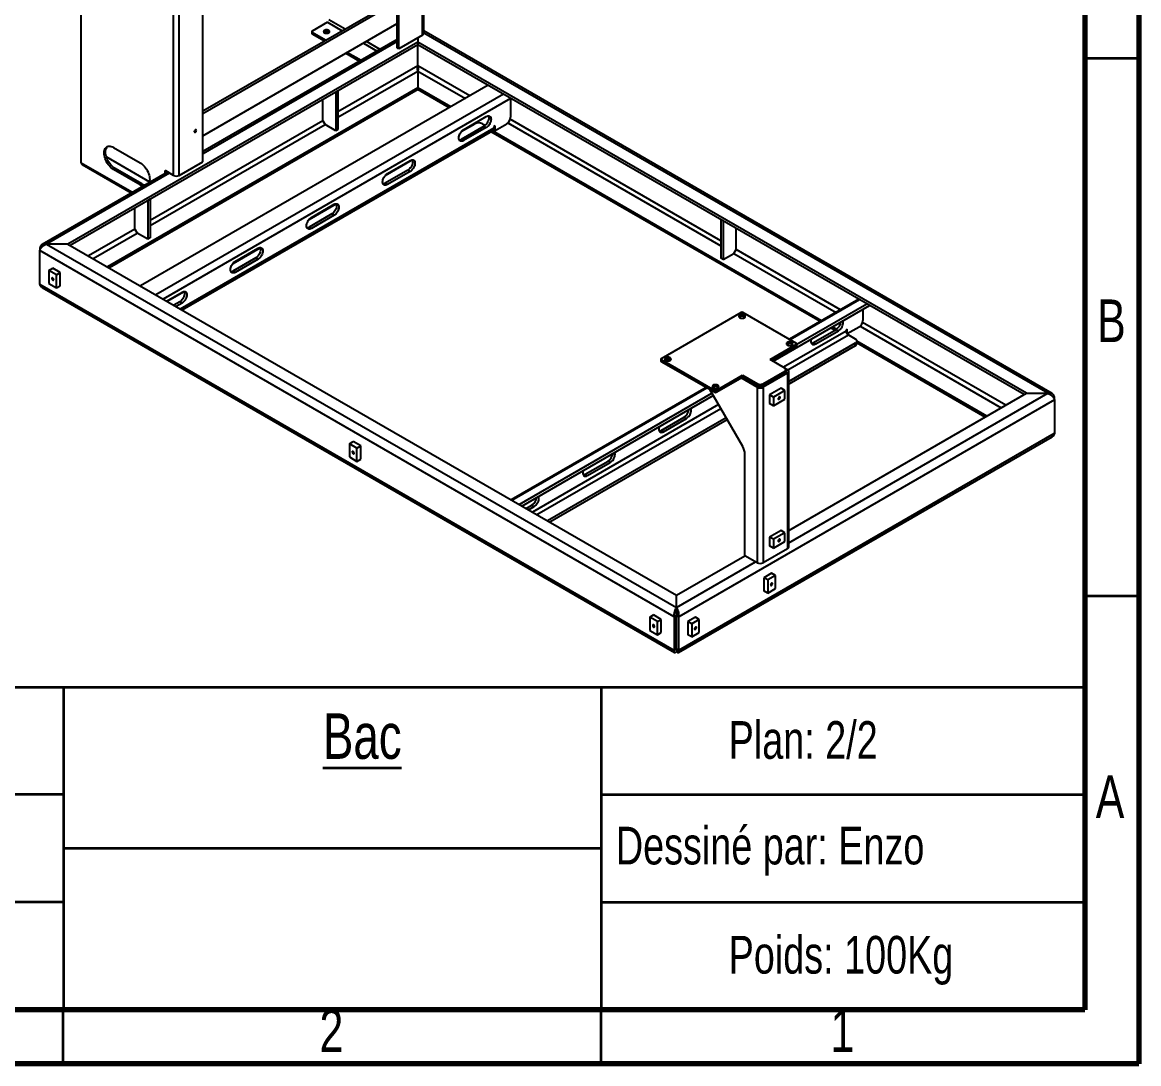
# Model space of a CAD drawing. Header units: millimetres. Extents: x -1698 to 6225, y 75 to 4382.
# Drawn here: x 4668 to 6225, y 75 to 1527 of the extents above; entities that cross this region are included whole.
import ezdxf

# ---------------------------------------------------------------- set-up
doc = ezdxf.new("R2010")
doc.units = ezdxf.units.MM
doc.header["$LTSCALE"] = 15
doc.layers.add('TRAITS_CARTOUCHE', color=7, linetype='Continuous', lineweight=35)
doc.styles.add('SLDTEXTSTYLE0', font='TXT', dxfattribs={"width": 0.75})

msp = doc.modelspace()

# ---------------------------------------------------------------- linework, layer by layer
at = {"color": 7, "linetype": 'Continuous', "lineweight": 70}
for p, q in [((6225, 4380), (6225, 75)), ((6150, 4305), (6150, 150)), ((6150, 150), (300, 150)), ((6225, 75), (225, 75))]:
    msp.add_line(p, q, dxfattribs=at)
at = {"color": 7, "linetype": 'Continuous', "lineweight": 25}
for p, q in [((5226.329505, 1509.7051742), (5226.329505, 2094.5529676)), ((5228.0583266, 1512.114586), (5228.0583266, 2096.9623795)), ((5191.2588015, 1491.9084808), (5191.2588015, 2070.632224)), ((5193.3800946, 1490.6838844), (5193.3800946, 2069.4076276)), ((4920.2601079, 1333.0150722), (4920.2601079, 1911.7388154)), ((4878.9633297, 1313.9937733), (4878.9633297, 1898.8415667)), ((4887.3107133, 1313.9937915), (4887.3107133, 1898.841585)), ((4750.5545158, 1331.7016762), (4750.5545158, 1824.7741265)), ((5191.2587857, 1559.8853634), (4920.2601079, 1403.4411567)), ((5191.2588015, 1556.2115103), (4920.2601395, 1399.7673128)), ((4920.2601395, 1369.147025), (5191.2588015, 1525.5912226)), ((5093.7470152, 1527.4524774), (5072.4648744, 1515.1665591)), ((5072.025541, 1514.5542518), (5072.025541, 1512.104629)), ((5072.4648586, 1513.9419536), (5092.0693388, 1502.6245281)), ((5072.4648586, 1513.9419536), (5072.4648586, 1511.4923308)), ((5072.4648586, 1511.4923308), (5089.9476664, 1501.3997206)), ((6104.2558011, 1009.5623843), (5228.0583187, 1515.3804242)), ((5219.8966368, 1499.8684669), (4731.9929489, 1218.2076632)), ((5219.8966368, 1496.1940349), (4735.1754575, 1216.3704543)), ((5191.2587857, 1503.5598107), (4920.2601079, 1347.115604)), ((5226.329505, 1509.7051742), (5193.3800946, 1490.6838844)), ((5219.8966052, 1505.9915401), (5219.8966368, 1499.8684669)), ((5219.8966131, 1466.7339491), (5219.8966131, 1496.1940412)), ((5219.8966368, 1499.8684669), (5219.8966368, 1496.1940349)), ((6068.4247553, 1010.0236108), (5219.8966368, 1499.8684669)), ((6065.2422783, 1008.1863836), (5219.8966368, 1496.1940349)), ((5119.6504788, 1484.2526521), (5138.7323485, 1473.2369231)), ((5121.7721511, 1485.4774595), (5140.8540209, 1474.4617306)), ((5193.3800946, 1490.6838844), (5191.2588015, 1491.9084808)), ((5219.896621, 1459.5081419), (5219.896621, 1436.1792775)), ((5219.896621, 1436.1792775), (4787.1553554, 1186.3630624)), ((5219.896621, 1433.7297633), (4789.2769329, 1185.1383088)), ((5317.9618218, 1439.5821964), (4833.2406583, 1159.7586249)), ((5219.896621, 1433.7297551), (5219.896621, 1436.1792775)), ((5265.9818923, 1409.5748167), (5219.896621, 1436.1792775)), ((5263.8603148, 1408.3500631), (5219.896621, 1433.7297633)), ((5087.3140837, 1390.2569257), (5087.3140837, 1419.6557762)), ((5108.5273143, 1431.9018936), (5105.3453274, 1430.0649716)), ((5105.3453274, 1430.0649716), (5105.3453274, 1376.1732783)), ((5108.5273143, 1431.9018936), (5108.5273143, 1378.0102003)), ((5349.2911891, 1421.4961425), (5349.2971634, 1421.1754711)), ((5349.2971634, 1421.1754711), (5349.2971634, 1395.1558728)), ((5087.3140837, 1390.2569257), (5090.4960865, 1384.7455626)), ((5280.3811787, 1374.9645325), (5299.4461212, 1385.9704895)), ((5283.5362338, 1377.70848), (5315.3560402, 1396.0776633)), ((5301.2807103, 1386.7477286), (5300.2375442, 1387.3499356)), ((5304.6739004, 1387.2383958), (5302.3591217, 1388.5746891)), ((5310.0527444, 1385.9704713), (5313.8209256, 1383.7951466)), ((5327.5536332, 1376.4795406), (5343.9938597, 1385.9702813)), ((4891.1154674, 1126.3481652), (5324.1138498, 1376.3128108)), ((5105.3453274, 1376.1732783), (5090.4960865, 1384.7455626)), ((5108.5273143, 1378.0102003), (5105.3453274, 1376.1732783)), ((5312.1740691, 1382.6044414), (5280.3542627, 1364.2352581)), ((5315.3560402, 1380.7675285), (5283.5362338, 1362.3983453)), ((5315.3560402, 1380.7675285), (5312.1740691, 1382.6044414)), ((5780.7592853, 1109.950639), (5321.7351554, 1374.9396288)), ((5782.8808629, 1111.1753926), (5323.856733, 1376.1643823)), ((5325.4026899, 1377.7212538), (5327.5536332, 1376.4795406)), ((5327.5536332, 1383.1547652), (5325.9626319, 1382.2362997)), ((5325.9626319, 1382.2362997), (5325.9626319, 1380.3990791)), ((5327.5536332, 1376.4795406), (5327.5536332, 1383.1547652)), ((5283.5362338, 1362.3983453), (5280.3542627, 1364.2352581)), ((4785.604246, 1339.7131977), (4845.6253517, 1305.0637509)), ((4795.6325618, 1352.9135172), (4832.755664, 1331.4828064)), ((4751.7771959, 1328.9992429), (4820.3277279, 1289.4258631)), ((4795.6325618, 1322.2932386), (4797.7538864, 1323.5178532)), ((4834.8769886, 1302.0871425), (4797.7538864, 1323.5178532)), ((4887.3107133, 1313.9937915), (4920.2601079, 1333.0150722)), ((5174.3151678, 1313.7339277), (5212.1849963, 1335.5957144)), ((5177.4702072, 1316.4778662), (5209.2900136, 1334.8470494)), ((4870.9242715, 1318.6346319), (4696.1619743, 1217.7465052)), ((4832.755664, 1300.8625278), (4795.6325618, 1322.2932386)), ((4867.2271183, 1319.5441302), (4867.2271183, 1316.5003015)), ((4878.9633297, 1313.9937733), (4868.2877648, 1320.1566457)), ((4869.3484429, 1319.5443327), (4869.3484429, 1317.7249161)), ((5206.1080424, 1321.3738275), (5174.288236, 1303.0046443)), ((5209.2900136, 1319.5369147), (5177.4702072, 1301.1677314)), ((5209.2900136, 1319.5369147), (5206.1080424, 1321.3738275)), ((4832.755664, 1300.8625278), (4834.8769886, 1302.0871425)), ((5177.4702072, 1301.1677314), (5174.288236, 1303.0046443)), ((4846.5442584, 1280.6622946), (4843.3622872, 1278.8253817)), ((4843.3622872, 1278.8253817), (4843.3622872, 1224.9336884)), ((4846.5442584, 1280.6622946), (4846.5442584, 1226.7706013)), ((4825.3310435, 1239.0173358), (4825.3310435, 1268.4161863)), ((5068.249157, 1252.503323), (5106.1189855, 1274.3651096)), ((5071.4041963, 1255.2472614), (5103.2240027, 1273.6164447)), ((5100.0420316, 1260.1432228), (5068.2222252, 1241.7740395)), ((5103.2240027, 1258.3063099), (5071.4041963, 1239.9371267)), ((5103.2240027, 1258.3063099), (5100.0420316, 1260.1432228)), ((5645.7516848, 1250.3531486), (5642.5697043, 1252.1900668)), ((5642.5697043, 1252.1900668), (5642.5697043, 1198.2983736)), ((5645.7516848, 1250.3531486), (5645.7516848, 1196.4614553)), ((4825.3310435, 1239.0173358), (4828.5130463, 1233.5059727)), ((4843.3622872, 1224.9336884), (4828.5130463, 1233.5059727)), ((5071.4041963, 1239.9371267), (5068.2222252, 1241.7740395)), ((5663.7829048, 1210.545089), (5663.7829048, 1239.9439395)), ((4731.9929489, 1218.2076632), (4702.1883835, 1218.2076632)), ((4702.1883835, 1218.2076632), (5580.5210674, 711.1569977)), ((4731.9929489, 1218.2076632), (5580.5210674, 728.3628071)), ((4846.5442584, 1226.7706013), (4843.3622872, 1224.9336884)), ((4694.1818521, 1211.9294917), (4692.7484905, 1212.7569537)), ((4692.7484905, 1212.7569537), (4692.7484905, 1209.0831149)), ((5577.3391278, 698.4198593), (4692.7485221, 1209.0831463)), ((4692.7485221, 1162.4178337), (4692.7485221, 1209.0831463)), ((4993.9760207, 1198.9126181), (4962.1562143, 1180.5434348)), ((4962.1831145, 1191.2727), (5000.0529746, 1213.1345049)), ((4965.3381855, 1194.0166567), (4997.1579919, 1212.3858399)), ((4997.1579919, 1197.0757052), (4993.9760207, 1198.9126181)), ((5645.7516848, 1196.4614553), (5660.6009257, 1205.0337396)), ((5660.6009257, 1205.0337396), (5663.7829048, 1210.545089)), ((4705.4764699, 1181.4658316), (4710.7797657, 1184.5273591)), ((4721.3863573, 1178.4043041), (4710.7797657, 1184.5273591)), ((4997.1579919, 1197.0757052), (4965.3381855, 1178.706522)), ((5645.7516848, 1196.4614553), (5642.5697043, 1198.2983736)), ((4705.4764699, 1181.4658316), (4705.4764699, 1163.0936626)), ((4716.0830615, 1175.3427766), (4705.4764699, 1181.4658316)), ((4716.0830615, 1175.3427766), (4721.3863573, 1178.4043041)), ((4716.0830615, 1156.9706076), (4716.0830615, 1175.3427766)), ((4721.3863573, 1160.0321351), (4721.3863573, 1178.4043041)), ((4965.3381855, 1178.706522), (4962.1562143, 1180.5434348)), ((4692.7485221, 1162.4178337), (5577.3391278, 651.7545468)), ((4696.1619426, 1157.4282823), (5577.6232714, 648.5714885)), ((4705.4764699, 1163.0936626), (4716.0830615, 1156.9706076)), ((4716.0830615, 1156.9706076), (4721.3863573, 1160.0321351)), ((4870.4168972, 1138.2971903), (4893.9869321, 1151.9038819)), ((4869.6178877, 1138.758505), (4891.091981, 1151.1552352)), ((4887.9100099, 1137.6820133), (4879.6963056, 1132.9403428)), ((4891.091981, 1135.8451005), (4887.9100099, 1137.6820133)), ((5834.8607924, 1141.1827693), (5738.1109051, 1085.3302483)), ((4891.091981, 1135.8451005), (4882.8782767, 1131.1034299)), ((5670.9423683, 1122.881204), (5559.0427384, 1058.2829226)), ((5747.8402206, 1079.7136151), (5673.0636613, 1122.881204)), ((5715.1436596, 1054.8090773), (5849.8121498, 1132.5515419)), ((5748.2795699, 1078.6473797), (5845.7332885, 1134.9062139)), ((5840.3828224, 1127.108099), (5840.3828224, 1111.6581562)), ((5771.4399059, 1080.7375507), (5803.2597123, 1099.106734)), ((5774.6218929, 1078.9006288), (5806.4416993, 1097.269812)), ((5801.4016211, 1098.0340723), (5795.7106428, 1101.3194041)), ((5803.5181568, 1099.2617364), (5797.8322203, 1102.5441577)), ((5803.2597123, 1099.106734), (5806.4416993, 1097.269812)), ((5818.6392923, 1099.6570487), (5817.0482909, 1098.7385831)), ((5817.0482909, 1098.7385831), (5817.0482909, 1096.9013626)), ((5818.6392923, 1092.9818241), (5818.4347905, 1093.0998804)), ((5835.0795187, 1102.4725648), (5818.6392923, 1092.9818241)), ((5818.6392923, 1092.9818241), (5818.6392923, 1099.6570487)), ((5820.177236, 1091.4818706), (5829.7762071, 1085.9405026)), ((5710.9822642, 1057.2113734), (5747.8402206, 1078.4890187)), ((5713.1039366, 1055.9865614), (5747.8402206, 1076.0393913)), ((5829.7762229, 1079.8174385), (5737.1752135, 1026.3600136)), ((5829.7762229, 1076.1430065), (5737.1752135, 1022.6855816)), ((5747.8402206, 1076.0393913), (5747.8402206, 1078.4890187)), ((5748.2795699, 1076.6517078), (5748.2795699, 1079.1013352)), ((5771.4399059, 1080.7375507), (5774.6218929, 1078.9006288)), ((5829.7762229, 1076.1430065), (5829.7762229, 1079.8174385)), ((6013.262333, 978.1790008), (5831.9729061, 1082.8351592)), ((5831.9729219, 1079.2045431), (5831.9729219, 1082.8789751)), ((6011.1407555, 976.9542472), (5831.9729219, 1080.3856359)), ((5558.6033575, 1057.6705879), (5558.6033575, 1055.2209605)), ((5559.0426751, 1057.0582897), (5633.8192344, 1013.8907009)), ((5559.0426751, 1057.0582897), (5559.0426751, 1054.6086623)), ((5559.0426751, 1054.6086623), (5633.8192344, 1011.4410735)), ((5731.6651558, 1045.2713942), (5710.9822642, 1057.2113734)), ((5731.7153843, 1045.2419998), (5735.4463919, 1043.088135)), ((5733.2028309, 1040.6787231), (5733.2028309, 1043.1283505)), ((5733.3250673, 1041.8635203), (5735.4463919, 1043.088135)), ((5635.9405907, 1013.8907374), (5672.7985155, 1035.1683644)), ((5635.9405907, 1011.44111), (5672.7985155, 1032.718737)), ((5693.0200255, 1018.595915), (5670.6772225, 1031.4941406)), ((5672.7985155, 1035.1683644), (5693.481407, 1023.2283853)), ((5672.7985155, 1035.1683644), (5672.7985155, 1032.718737)), ((5672.7985155, 1032.718737), (5693.481407, 1020.7787579)), ((5695.1413185, 1019.8205114), (5672.7985155, 1032.718737)), ((5733.3250989, 1039.4939077), (5699.2460844, 1019.8205114)), ((5700.9059959, 1023.2283853), (5731.6651558, 1040.9852703)), ((5700.9059959, 1020.7787579), (5731.6651558, 1038.5356429)), ((5735.4464235, 1038.269293), (5701.367409, 1018.5958967)), ((5731.6651558, 1038.5356429), (5731.6651558, 1040.9852703)), ((5733.2028309, 1041.9340859), (5733.3250673, 1041.8635203)), ((5735.4464235, 1038.269293), (5733.3250989, 1039.4939077)), ((5735.4464235, 1038.269293), (5735.4464235, 793.307055)), ((5737.1752135, 795.7164851), (5737.1752135, 1040.6787231)), ((5621.9682782, 1018.2825369), (5350.1396289, 861.3591978)), ((5672.8739373, 935.8285105), (5626.9191842, 1015.4244591)), ((5633.8192344, 1011.4410735), (5633.8192344, 1013.8907009)), ((5635.9405907, 1013.8907374), (5635.9405907, 1011.44111)), ((5693.0200255, 1018.595915), (5695.1413185, 1019.8205114)), ((5693.0200255, 1018.595915), (5693.0200255, 773.6336769)), ((5693.481407, 1020.7787579), (5693.481407, 1023.2283853)), ((5699.2460844, 1019.8205114), (5701.367409, 1018.5958967)), ((5700.9059959, 1023.2283853), (5700.9059959, 1020.7787579)), ((5701.367409, 1018.5958967), (5701.367409, 773.6336587)), ((5726.36186, 1017.1023628), (5710.451941, 1007.9177621)), ((5731.6651558, 1014.0408353), (5715.7552368, 1004.8562346)), ((5731.6651558, 1014.0408353), (5726.36186, 1017.1023628)), ((5731.6651558, 1001.7926983), (5731.6651558, 1014.0408353)), ((5361.0121249, 855.0826424), (5629.8797264, 1010.2966049)), ((5365.0909863, 852.7279704), (5631.9189753, 1006.7644897)), ((6107.66919, 1000.8990619), (5583.7030385, 698.4198411)), ((5715.7552368, 1004.8562346), (5710.451941, 1007.9177621)), ((5710.451941, 1007.9177621), (5710.451941, 995.6696251)), ((5715.7552368, 1004.8562346), (5715.7552368, 992.6080976)), ((5715.7552368, 992.6080976), (5731.6651558, 1001.7926983)), ((5737.1752135, 818.7973207), (6068.4247553, 1010.0236108)), ((6068.4247553, 1010.0236108), (6098.2293048, 1010.0236016)), ((6106.2354333, 1003.7451974), (6107.6691979, 1004.5728921)), ((6107.66919, 1000.8990619), (6107.66919, 954.2337493)), ((6107.6691979, 1000.8990533), (6107.6691979, 1004.5728921)), ((5715.7552368, 992.6080976), (5710.451941, 995.6696251)), ((5649.7455749, 975.8879576), (5400.7469989, 832.1441393)), ((5651.3366711, 973.1320459), (5403.9295074, 830.3069304)), ((5559.3078684, 958.2763321), (5591.1276748, 976.6455154)), ((5562.4898553, 956.4394102), (5594.3096618, 974.8085934)), ((5591.1276748, 976.6455154), (5594.3096618, 974.8085934)), ((5559.3078684, 958.2763321), (5562.4898553, 956.4394102)), ((5583.7030385, 651.7545285), (6107.66919, 954.2337493)), ((5124.4372267, 939.6049349), (5129.7405225, 942.6664624)), ((5135.0438284, 933.481874), (5124.4372267, 939.6049349)), ((5124.4372267, 939.6049349), (5124.4372267, 921.2327659)), ((5140.3471242, 936.5434015), (5129.7405225, 942.6664624)), ((5135.0438284, 933.481874), (5140.3471242, 936.5434015)), ((5140.3471242, 918.1712325), (5140.3471242, 936.5434015)), ((5583.4189583, 648.5715433), (6104.2557932, 949.2442481)), ((5124.4372267, 921.2327659), (5135.0438284, 915.109705)), ((5135.0438284, 915.109705), (5135.0438284, 933.481874)), ((5675.9805183, 783.4703751), (5675.9805183, 925.374384)), ((5135.0438284, 915.109705), (5140.3471242, 918.1712325)), ((5453.2418575, 897.0457274), (5485.0616639, 915.4149106)), ((5456.4238445, 895.2088054), (5488.2436509, 913.5779887)), ((5485.0616639, 915.4149106), (5488.2436509, 913.5779887)), ((5453.2418575, 897.0457274), (5456.4238445, 895.2088054)), ((5370.7819488, 849.4426353), (5378.9956531, 854.1843059)), ((5373.9639358, 847.6057134), (5382.17764, 852.3473839)), ((5378.9956531, 854.1843059), (5382.17764, 852.3473839)), ((5726.36186, 818.6829267), (5710.451941, 809.4983259)), ((5715.7552368, 806.4367984), (5710.451941, 809.4983259)), ((5710.451941, 809.4983259), (5710.451941, 797.2502163)), ((5731.6651558, 815.6213992), (5715.7552368, 806.4367984)), ((5731.6651558, 815.6213992), (5726.36186, 818.6829267)), ((5731.6651558, 803.3732896), (5731.6651558, 815.6213992)), ((5715.7552368, 794.1886888), (5710.451941, 797.2502163)), ((5715.7552368, 806.4367984), (5715.7552368, 794.1886888)), ((5715.7552368, 794.1886888), (5731.6651558, 803.3732896)), ((5580.5210674, 728.3628071), (5675.9805183, 783.4703751)), ((5693.0200255, 773.6336769), (5675.9805183, 783.4703751)), ((5735.4464235, 793.307055), (5701.367409, 773.6336587)), ((5713.1036205, 758.9746352), (5702.4970289, 752.8515802)), ((5707.8003247, 749.7900527), (5702.4970289, 752.8515802)), ((5702.4970289, 752.8515802), (5702.4970289, 734.4794112)), ((5718.4069163, 755.9131077), (5707.8003247, 749.7900527)), ((5707.8003247, 749.7900527), (5707.8003247, 731.4178837)), ((5718.4069163, 755.9131077), (5713.1036205, 758.9746352)), ((5718.4069163, 737.5409387), (5718.4069163, 755.9131077)), ((5707.8003247, 731.4178837), (5702.4970289, 734.4794112)), ((5707.8003247, 731.4178837), (5718.4069163, 737.5409387)), ((5580.5210674, 711.1569977), (5580.5210674, 728.3628071)), ((5543.3979968, 697.7440304), (5548.7012926, 700.8055579)), ((5559.3078842, 694.6825029), (5548.7012926, 700.8055579)), ((5580.5210674, 707.4825657), (5580.5210674, 711.1569977)), ((5543.3979968, 697.7440304), (5543.3979968, 679.3718614)), ((5554.0045884, 691.6209754), (5543.3979968, 697.7440304)), ((5554.0045884, 691.6209754), (5559.3078842, 694.6825029)), ((5554.0045884, 673.2488065), (5554.0045884, 691.6209754)), ((5559.3078842, 676.310334), (5559.3078842, 694.6825029)), ((5580.5210674, 700.2567539), (5577.3391278, 698.4198593)), ((5577.3391278, 698.4198593), (5577.3391278, 651.7545468)), ((5580.5210674, 700.2567539), (5583.7030385, 698.4198411)), ((5580.5210674, 653.5914414), (5580.5210674, 700.2567539)), ((5583.7030385, 651.7545285), (5583.7030385, 698.4198411)), ((5607.037578, 697.7440122), (5596.4309864, 691.6209572)), ((5601.7342822, 688.5594297), (5596.4309864, 691.6209572)), ((5596.4309864, 691.6209572), (5596.4309864, 673.2487882)), ((5612.3408738, 694.6824847), (5601.7342822, 688.5594297)), ((5601.7342822, 688.5594297), (5601.7342822, 670.1872607)), ((5612.3408738, 694.6824847), (5607.037578, 697.7440122)), ((5612.3408738, 676.3103157), (5612.3408738, 694.6824847)), ((5543.3979968, 679.3718614), (5554.0045884, 673.2488065)), ((5554.0045884, 673.2488065), (5559.3078842, 676.310334)), ((5601.7342822, 670.1872607), (5596.4309864, 673.2487882)), ((5601.7342822, 670.1872607), (5612.3408738, 676.3103157)), ((5580.5210674, 653.5914414), (5577.3391278, 651.7545468)), ((5580.5210674, 653.5908724), (5580.5210674, 653.5914564)), ((5580.5210674, 653.5914414), (5583.7030385, 651.7545285)), ((5580.5210674, 653.5908724), (5580.5210674, 649.9164359)), ((5580.5210674, 653.5908724), (5580.9699313, 652.6708092))]:
    msp.add_line(p, q, dxfattribs=at)
at = {"color": 8, "linetype": 'Continuous', "lineweight": 25}
for p, q in [((5093.7470152, 1527.4524774), (5114.4121418, 1515.5227538)), ((5118.517287, 1517.8925463), (5095.7993981, 1531.0073044)), ((6098.2293048, 1010.0236016), (5228.0583266, 1512.3626148)), ((5191.2588015, 1500.5420059), (4920.2601395, 1344.0978083)), ((5144.1149542, 1498.3756852), (5163.1968239, 1487.3599562)), ((5167.3019059, 1489.7297852), (5148.2200678, 1500.7454959)), ((5219.8966131, 1466.7339491), (5108.5272985, 1402.4418123)), ((5292.445859, 1424.852161), (5219.8966131, 1466.7339491)), ((5108.5273143, 1395.2160096), (5219.896621, 1459.5081419)), ((5219.896621, 1459.5081419), (5286.1874708, 1421.2392489)), ((5339.4881509, 1427.155319), (4854.7669715, 1147.3317384)), ((5349.2971634, 1421.1754711), (4864.8507631, 1141.510517)), ((5087.3406046, 1390.2109943), (4846.5442267, 1251.2022042)), ((5345.4374788, 1387.0349473), (5642.5696956, 1215.5041697)), ((5642.5697006, 1222.7299695), (5348.8108731, 1392.3133309)), ((4846.5442584, 1243.9764106), (5090.4695656, 1384.7914932)), ((4888.5007085, 1127.8576863), (5325.9626319, 1380.3990791)), ((4750.5545158, 1331.7016762), (4822.0570237, 1290.4241571)), ((4873.5380504, 1317.1257204), (4702.1883835, 1218.2076632)), ((4868.2879545, 1320.1565379), (4867.2271183, 1319.5441302)), ((4825.3575328, 1238.9713861), (4760.6914124, 1201.6404295)), ((4766.9497769, 1198.0274945), (4828.4864938, 1233.5518851)), ((5660.627433, 1205.0796598), (5803.0864413, 1122.8398248)), ((5809.3448453, 1126.4527277), (5663.7563861, 1210.4991563)), ((5738.946851, 1084.8476595), (5835.6967541, 1140.7001897)), ((6039.7262997, 993.4563451), (5839.8965163, 1108.8156235)), ((5817.0482909, 1096.9013626), (5729.6390251, 1046.4410675)), ((5735.8726862, 1042.8138899), (5820.177236, 1091.4818706)), ((5836.5231537, 1103.5372216), (6033.4679115, 989.843433)), ((5733.3250673, 1041.8635203), (5733.3250673, 1039.4939058)), ((5350.9755747, 860.8766091), (5622.8042241, 1017.7999482)), ((5737.1752135, 801.5915113), (6098.2293048, 1010.0236016)), ((5639.166089, 994.2121533), (5379.5863675, 844.3599697)), ((5385.8447162, 840.747044), (5642.2950342, 988.7926613)), ((5580.5210674, 711.1569977), (5690.8828009, 774.8674704))]:
    msp.add_line(p, q, dxfattribs=at)
at = {"color": 7, "linetype": 'Continuous', "lineweight": 35}
for p, q in [((6150, 1477.5), (6225, 1477.5)), ((6150, 727.5), (6225, 727.5)), ((4725, 150), (4725, 75)), ((5475, 150), (5475, 75))]:
    msp.add_line(p, q, dxfattribs=at)
at = {"color": 7, "linetype": 'Continuous', "lineweight": 25, "flags": 128}
for points in [[(5095.5342207, 1516.2380992), (5094.6799251, 1516.6165292), (5093.6850119, 1516.8544394), (5092.6174111, 1516.9355706), (5091.5497788, 1516.8544211), (5090.5549288, 1516.6165292), (5089.7006174, 1516.2380901), (5089.0450706, 1515.7449066), (5088.6329692, 1515.1705828), (5088.4924148, 1514.5542609), (5088.6329376, 1513.937939), (5089.0450706, 1513.3635969), (5089.7005858, 1512.8704135), (5090.5548971, 1512.4919926), (5091.5497946, 1512.2540733), (5092.6174111, 1512.1729512), (5093.6850277, 1512.2540916), (5094.6798935, 1512.4919926), (5095.5342049, 1512.8704317), (5096.1897517, 1513.3636152), (5096.6018372, 1513.9379299), (5096.7424075, 1514.5542609), (5096.6018688, 1515.1705737), (5096.1897517, 1515.7449249), (5095.5342207, 1516.2380992)], [(5318.1739891, 1396.97837), (5318.4033996, 1396.4738148), (5318.7024789, 1395.3575672), (5318.8031888, 1394.0864136), (5318.7024789, 1392.6989919), (5318.4033996, 1391.2374347), (5317.9150546, 1389.7461732), (5317.2522691, 1388.2705054), (5316.4351787, 1386.8552725), (5315.488629, 1385.5434807), (5314.4413535, 1384.3749695), (5313.3251996, 1383.385271), (5312.1740691, 1382.6044414)], [(5315.3560402, 1396.0776633), (5316.5071708, 1396.6259007), (5317.6233247, 1396.924886), (5318.6706001, 1396.9655334), (5319.6171499, 1396.7466046), (5320.4342403, 1396.2747642), (5321.0970258, 1395.5643323), (5321.5853708, 1394.636902), (5321.8844501, 1393.5206543), (5321.98516, 1392.2495007), (5321.8844501, 1390.8620791), (5321.5853708, 1389.4005218), (5321.0970258, 1387.9092604), (5320.4342403, 1386.4335926), (5319.6171499, 1385.0183596), (5318.6706001, 1383.7065678), (5317.6233247, 1382.5380567), (5316.5071708, 1381.5483581), (5315.3560402, 1380.7675285)], [(4911.1119132, 1376.7268174), (4911.013416, 1377.2783387), (4910.7312955, 1377.6416717), (4910.3035788, 1377.7677358), (4909.7880807, 1377.6395154), (4909.2544067, 1377.2743242), (4908.7746281, 1376.7214884), (4908.4135455, 1376.0556671), (4908.2199334, 1375.3667788), (4908.2199334, 1374.7478655), (4908.4135455, 1374.282517), (4908.7746281, 1374.0335745), (4909.2544067, 1374.0346793), (4909.7880807, 1374.285655), (4910.3035788, 1374.752616), (4910.7312955, 1375.3725113), (4911.013416, 1376.061592), (4911.1119132, 1376.7268174)], [(5283.5362338, 1362.3983453), (5282.3851033, 1361.8501078), (5281.2689336, 1361.5511134), (5280.221674, 1361.5104752), (5279.2751084, 1361.7293948), (5278.4580338, 1362.2012444), (5277.7952483, 1362.9116763), (5277.3068875, 1363.8390975), (5277.007824, 1364.9553543), (5276.9070983, 1366.2264896), (5277.007824, 1367.6139295), (5277.3068875, 1369.0754776), (5277.7952483, 1370.5667482), (5278.4580338, 1372.042416), (5279.2751084, 1373.4576398), (5280.221674, 1374.7694408), (5281.2689336, 1375.9379428), (5282.3851033, 1376.9276505), (5283.5362338, 1377.70848)], [(4795.6325618, 1322.2932386), (4794.0344481, 1323.3274337), (4792.4596627, 1324.5697941), (4790.931123, 1326.002235), (4789.4711456, 1327.6038336), (4788.1010042, 1329.3512579), (4786.8407081, 1331.2190038), (4785.7086227, 1333.1798424), (4784.7212168, 1335.2052123), (4783.892968, 1337.2655205), (4783.2358881, 1339.3307727), (4782.759555, 1341.3708461), (4782.4709861, 1343.3559648), (4782.3742907, 1345.2572194), (4782.4709861, 1347.0468228), (4782.759555, 1348.6987669), (4783.2358881, 1350.1888778), (4783.892968, 1351.4954816), (4784.7212168, 1352.5995142), (4785.7086227, 1353.4848495), (4786.8407081, 1354.1386101), (4788.1010042, 1354.5512491), (4789.4711456, 1354.7167418), (4790.931123, 1354.6326864), (4792.4596627, 1354.3003129), (4794.0344481, 1353.7244648), (4795.6325618, 1352.9135172)], [(4797.7538864, 1323.5178532), (4796.1557727, 1324.5520484), (4794.5809874, 1325.7944088), (4793.0524476, 1327.2268497), (4791.5924702, 1328.8284483), (4790.2223289, 1330.5758726), (4788.9620327, 1332.4436185), (4787.8299473, 1334.4044571), (4786.8425415, 1336.4298269), (4786.0142927, 1338.4901352), (4785.3572128, 1340.5553873), (4784.8808796, 1342.5954607), (4784.5923107, 1344.5805795), (4784.4956153, 1346.4818341), (4784.5923107, 1348.2714374), (4784.8808796, 1349.9233815), (4785.3572128, 1351.4134924), (4786.0142927, 1352.7200963), (4786.8425415, 1353.8241288), (4787.3791552, 1354.3498659)], [(4832.755664, 1331.4828064), (4834.3537776, 1330.4486113), (4835.928563, 1329.2062509), (4837.4571028, 1327.77381), (4838.9170802, 1326.1722114), (4840.2872215, 1324.4247871), (4841.5475177, 1322.5570412), (4842.6796031, 1320.5962026), (4843.6669773, 1318.570851), (4844.4952577, 1316.5105245), (4845.1523376, 1314.4452723), (4845.6286391, 1312.4052171), (4845.9172397, 1310.4200802), (4846.0139035, 1308.5188529), (4845.9172397, 1306.7292222), (4845.6286391, 1305.0772963), (4845.2380959, 1303.8062981)], [(5212.1079624, 1335.7477562), (5212.3373888, 1335.2432101), (5212.6364681, 1334.1269624), (5212.737178, 1332.8558088), (5212.6364681, 1331.4683872), (5212.3373888, 1330.0068299), (5211.8490438, 1328.5155685), (5211.1862424, 1327.0398916), (5210.3691836, 1325.6246768), (5209.4226181, 1324.3128759), (5208.3753427, 1323.1443648), (5207.2591888, 1322.1546662), (5206.1080424, 1321.3738275)], [(5209.2900136, 1334.8470494), (5210.4411599, 1335.395296), (5211.5573138, 1335.6942813), (5212.6045893, 1335.7349286), (5213.5511548, 1335.516009), (5214.3682136, 1335.0441503), (5215.0310149, 1334.3337276), (5215.5193599, 1333.4062972), (5215.8184392, 1332.2900496), (5215.9191491, 1331.018896), (5215.8184392, 1329.6314743), (5215.5193599, 1328.1699171), (5215.0310149, 1326.6786556), (5214.3682136, 1325.2029787), (5213.5511548, 1323.787764), (5212.6045893, 1322.4759631), (5211.5573138, 1321.3074519), (5210.4411599, 1320.3177534), (5209.2900136, 1319.5369147)], [(5177.4702072, 1301.1677314), (5176.3190924, 1300.6195031), (5175.2029069, 1300.3204995), (5174.1556631, 1300.2798705), (5173.2090976, 1300.4987901), (5172.3920071, 1300.9706305), (5171.7292374, 1301.6810715), (5171.2408608, 1302.6084836), (5170.9417973, 1303.7247404), (5170.8410874, 1304.9958849), (5170.9417973, 1306.3833156), (5171.2408608, 1307.8448638), (5171.7292374, 1309.3361435), (5172.3920071, 1310.8118021), (5173.2090976, 1312.2270351), (5174.1556631, 1313.538836), (5175.2029069, 1314.7073289), (5176.3190924, 1315.6970457), (5177.4702072, 1316.4778662)], [(5106.0419516, 1274.5171514), (5106.2713779, 1274.0126054), (5106.5704414, 1272.8963486), (5106.6711513, 1271.625195), (5106.5704414, 1270.2377733), (5106.2713779, 1268.7762252), (5105.7830329, 1267.2849637), (5105.1202316, 1265.8092868), (5104.3031412, 1264.3940539), (5103.3566073, 1263.0822712), (5102.3093318, 1261.91376), (5101.1931779, 1260.9240615), (5100.0420316, 1260.1432228)], [(5103.2240027, 1273.6164447), (5104.3751491, 1274.1646913), (5105.491303, 1274.4636766), (5106.5385784, 1274.5043239), (5107.4851123, 1274.285386), (5108.3022028, 1273.8135456), (5108.9650041, 1273.1031228), (5109.4533491, 1272.1756925), (5109.7524126, 1271.0594357), (5109.8531225, 1269.7882821), (5109.7524126, 1268.4008605), (5109.4533491, 1266.9393123), (5108.9650041, 1265.4480509), (5108.3022028, 1263.972374), (5107.4851123, 1262.557141), (5106.5385784, 1261.2453583), (5105.491303, 1260.0768472), (5104.3751491, 1259.0871486), (5103.2240027, 1258.3063099)], [(5071.4041963, 1239.9371267), (5070.25305, 1239.3888801), (5069.1368961, 1239.0898948), (5068.0896206, 1239.0492475), (5067.1430867, 1239.2681853), (5066.3259963, 1239.7400258), (5065.663195, 1240.4504486), (5065.17485, 1241.3778789), (5064.8757865, 1242.4941357), (5064.7750766, 1243.7652801), (5064.8757865, 1245.1527109), (5065.17485, 1246.614259), (5065.663195, 1248.1055205), (5066.3259963, 1249.5811974), (5067.1430867, 1250.9964304), (5068.0896206, 1252.308213), (5069.1368961, 1253.4767242), (5070.25305, 1254.4664227), (5071.4041963, 1255.2472614)], [(4999.9759407, 1213.2865467), (5000.2053671, 1212.7820006), (5000.5044306, 1211.6657438), (5000.6051405, 1210.3945902), (5000.5044306, 1209.0071686), (5000.2053671, 1207.5456204), (4999.7170221, 1206.054359), (4999.0542207, 1204.5786821), (4998.2371303, 1203.1634491), (4997.2905648, 1201.8516482), (4996.243321, 1200.6831553), (4995.1271354, 1199.6934385), (4993.9760207, 1198.9126181)], [(4997.1579919, 1212.3858399), (4998.3091066, 1212.9340683), (4999.4252921, 1213.2330718), (5000.4725359, 1213.2737009), (5001.4191015, 1213.0547813), (5002.2361919, 1212.5829408), (5002.8989932, 1211.8725181), (5003.3873382, 1210.9450878), (5003.6864017, 1209.828831), (5003.7871116, 1208.5576774), (5003.6864017, 1207.1702558), (5003.3873382, 1205.7087076), (5002.8989932, 1204.2174461), (5002.2361919, 1202.7417693), (5001.4191015, 1201.3265363), (5000.4725359, 1200.0147354), (4999.4252921, 1198.8462425), (4998.3091066, 1197.8565257), (4997.1579919, 1197.0757052)], [(4965.3381855, 1178.706522), (4964.1870391, 1178.1582754), (4963.0708852, 1177.8592901), (4962.0236098, 1177.8186427), (4961.0770759, 1178.0375806), (4960.2599854, 1178.5094211), (4959.5971841, 1179.2198438), (4959.1088391, 1180.1472741), (4958.8097756, 1181.2635309), (4958.7090657, 1182.5346754), (4958.8097756, 1183.9221062), (4959.1088391, 1185.3836543), (4959.5971841, 1186.8749158), (4960.2599854, 1188.3505926), (4961.0770759, 1189.7658256), (4962.0236098, 1191.0776083), (4963.0708852, 1192.2461194), (4964.1870391, 1193.235818), (4965.3381855, 1194.0166567)], [(4710.7797657, 1170.7492322), (4710.2723914, 1170.9255906), (4709.8422723, 1170.842015), (4709.5548413, 1170.5112414), (4709.4539418, 1169.9836015), (4709.5548413, 1169.3394563), (4709.8422723, 1168.6768311), (4710.2723914, 1168.0966504), (4710.7797657, 1167.687207), (4711.28714, 1167.5108485), (4711.7172591, 1167.5944242), (4712.0046585, 1167.9252069), (4712.1055897, 1168.4528377), (4712.0046585, 1169.096992), (4711.7172591, 1169.7596081), (4711.28714, 1170.3397887), (4710.7797657, 1170.7492322)], [(4893.9099298, 1152.0559419), (4894.1393562, 1151.5513959), (4894.4383881, 1150.4351208), (4894.539098, 1149.1639673), (4894.4383881, 1147.7765456), (4894.1393562, 1146.3150157), (4893.6509796, 1144.823736), (4892.9881783, 1143.3480591), (4892.1711195, 1141.9328444), (4891.2245855, 1140.6210617), (4890.1772785, 1139.4525323), (4889.0611246, 1138.4628338), (4887.9100099, 1137.6820133)], [(4891.091981, 1151.1552352), (4892.2430957, 1151.7034635), (4893.3592497, 1152.0024489), (4894.4065567, 1152.0431144), (4895.3530906, 1151.8241766), (4896.1701494, 1151.3523178), (4896.8329508, 1150.6418951), (4897.3213274, 1149.714483), (4897.6203593, 1148.598208), (4897.7210692, 1147.3270544), (4897.6203593, 1145.9396328), (4897.3213274, 1144.4781029), (4896.8329508, 1142.9868232), (4896.1701494, 1141.5111463), (4895.3530906, 1140.0959315), (4894.4065567, 1138.7841489), (4893.3592497, 1137.6156195), (4892.2430957, 1136.6259209), (4891.091981, 1135.8451005)], [(5668.8210436, 1119.20736), (5668.1296667, 1118.6928354), (5667.6816879, 1118.0952087), (5667.5052401, 1117.4520346), (5667.6113869, 1116.8037511), (5667.9934903, 1116.1910879), (5668.6275264, 1115.6525122), (5669.4736349, 1115.2218743), (5670.4786792, 1114.9262361), (5671.5795338, 1114.7841925), (5672.7069725, 1114.8046487), (5673.7901887, 1114.9863272), (5674.761094, 1115.3178048), (5675.5587126, 1115.7782602), (5676.1329107, 1116.3387519), (5676.4476212, 1116.9640792), (5676.4830562, 1117.6149358), (5676.2369713, 1118.2504274), (5675.7248871, 1118.8306453), (5674.9789195, 1119.3190934), (5674.0459779, 1119.6851146), (5672.9846676, 1119.90568), (5671.8616859, 1119.9669572), (5670.747555, 1119.8650961), (5669.712323, 1119.6064834), (5668.8210436, 1119.20736)], [(5668.8210436, 1116.7577326), (5668.1296667, 1116.243208), (5668.0345518, 1116.1456351)], [(5806.4416993, 1097.269812), (5807.5928298, 1098.0506416), (5808.7089837, 1099.0403401), (5809.7562592, 1100.2088513), (5810.7028089, 1101.5206431), (5811.5198993, 1102.9358761), (5812.1826848, 1104.4115438), (5812.6710298, 1105.9028053), (5812.9701091, 1107.3643625), (5813.070819, 1108.7517842), (5812.9701091, 1110.0229378), (5812.6800387, 1111.1156224)], [(5735.1123044, 1080.9382298), (5734.4209275, 1080.4237051), (5733.9729486, 1079.8260784), (5733.7965008, 1079.1829044), (5733.9026477, 1078.5346208), (5734.284751, 1077.9219577), (5734.9187871, 1077.383382), (5735.7648956, 1076.952744), (5736.7699399, 1076.6571059), (5737.8707945, 1076.5150623), (5738.9982333, 1076.5355185), (5740.0814494, 1076.717197), (5741.0523548, 1077.0486745), (5741.8499733, 1077.5091299), (5742.4241715, 1078.0696216), (5742.738882, 1078.694949), (5742.7743169, 1079.3458055), (5742.528232, 1079.9812971), (5742.0161478, 1080.5615151), (5741.2701802, 1081.0499631), (5740.3372386, 1081.4159844), (5739.2759283, 1081.6365497), (5738.1529466, 1081.697827), (5737.0388157, 1081.5959658), (5736.0035838, 1081.3373532), (5735.1123044, 1080.9382298)], [(5735.1123044, 1078.4886024), (5734.4209275, 1077.9740777), (5734.3258126, 1077.8765049)], [(5768.3835376, 1085.5437966), (5768.093483, 1084.1162129), (5767.9927573, 1082.7287731), (5768.093483, 1081.4576377), (5768.3925465, 1080.3413809), (5768.8809073, 1079.4139597), (5769.5436928, 1078.7035279), (5770.3607674, 1078.2316783), (5771.307333, 1078.0127587), (5772.3545926, 1078.0533969), (5773.4707623, 1078.3523913), (5774.6218929, 1078.9006288)], [(5829.7762229, 1079.8174385), (5830.7089432, 1080.4735504), (5831.4020113, 1081.2220802), (5831.8288113, 1082.034305), (5831.9729219, 1082.8789751), (5831.8288113, 1083.7236451), (5831.4020271, 1084.5358609), (5830.7089432, 1085.2843997), (5829.7762071, 1085.9405026)], [(5565.4067123, 1059.5075373), (5564.7153354, 1058.9930126), (5564.2673249, 1058.3953677), (5564.0908771, 1057.7521936), (5564.197024, 1057.1039101), (5564.5790957, 1056.4912287), (5565.2131318, 1055.952653), (5566.0592403, 1055.522015), (5567.0643162, 1055.2263951), (5568.1651392, 1055.0843333), (5569.292578, 1055.1047895), (5570.3757941, 1055.286468), (5571.3466995, 1055.6179455), (5572.1443496, 1056.0784192), (5572.7185478, 1056.6389109), (5573.0332583, 1057.2642383), (5573.0686932, 1057.9150948), (5572.8226083, 1058.5505864), (5572.3105241, 1059.1308043), (5571.5645565, 1059.6192524), (5570.6316149, 1059.9852737), (5569.5703046, 1060.205839), (5568.4473229, 1060.2671162), (5567.333192, 1060.1652551), (5566.2979917, 1059.9066607), (5565.4067123, 1059.5075373)], [(5565.4067123, 1057.0579099), (5564.7153354, 1056.5433852), (5564.6202205, 1056.4458124)], [(5631.697973, 1021.238407), (5631.0065961, 1020.7238824), (5630.5585857, 1020.1262374), (5630.3821379, 1019.4830634), (5630.4882847, 1018.8347798), (5630.8703564, 1018.2220984), (5631.5043925, 1017.6835227), (5632.3505011, 1017.2528848), (5633.355577, 1016.9572649), (5634.4564, 1016.8152031), (5635.5838387, 1016.8356592), (5636.6670549, 1017.0173378), (5637.6379602, 1017.3488153), (5638.4356104, 1017.8092889), (5639.0098085, 1018.3697806), (5639.324519, 1018.995108), (5639.359954, 1019.6459645), (5639.1138691, 1020.2814561), (5638.6017849, 1020.8616741), (5637.8558173, 1021.3501222), (5636.9228757, 1021.7161434), (5635.8615654, 1021.9367087), (5634.7385837, 1021.997986), (5633.6244528, 1021.8961249), (5632.5892524, 1021.6375304), (5631.697973, 1021.238407)], [(5631.697973, 1018.7887796), (5631.0065961, 1018.274255), (5630.9114812, 1018.1766822)], [(5722.3843881, 1002.5590754), (5722.4852877, 1002.0314264), (5722.772687, 1001.7006528), (5723.2028378, 1001.6170954), (5723.7102121, 1001.7934447), (5724.2175864, 1002.2028973), (5724.6477055, 1002.7830779), (5724.9351049, 1003.4456757), (5725.036036, 1004.0898392), (5724.9351049, 1004.61747), (5724.6477055, 1004.94828), (5724.2175864, 1005.0318557), (5723.7102121, 1004.8554699), (5723.2028378, 1004.4460538), (5722.772687, 1003.8658549), (5722.4852877, 1003.2032206), (5722.3843881, 1002.5590754)], [(5594.3096618, 974.8085934), (5595.4608081, 975.5894321), (5596.576962, 976.5791307), (5597.6242374, 977.7476418), (5598.5707714, 979.0594245), (5599.3878618, 980.4746575), (5600.0506631, 981.9503343), (5600.5390081, 983.4415958), (5600.8380716, 984.9031439), (5600.9387815, 986.2905656), (5600.8380716, 987.5617192), (5600.548017, 988.6544129)], [(5556.2515001, 963.082578), (5555.9614455, 961.6549943), (5555.8607356, 960.2675636), (5555.9614455, 958.9964191), (5556.260509, 957.8801623), (5556.748854, 956.952732), (5557.4116553, 956.2423093), (5558.2287457, 955.7704688), (5559.1752797, 955.5515309), (5560.2225551, 955.5921783), (5561.338709, 955.8911636), (5562.4898553, 956.4394102)], [(5129.7405277, 928.8883324), (5129.2331563, 929.0646892), (5128.8030277, 928.981119), (5128.5156249, 928.6503292), (5128.4147024, 928.1227025), (5128.5156249, 927.4785441), (5128.8030277, 926.8159352), (5129.2331563, 926.235749), (5129.7405277, 925.8263073), (5130.247899, 925.6499505), (5130.6780278, 925.7335207), (5130.9654303, 926.0643015), (5131.0663529, 926.5919373), (5130.9654303, 927.2360866), (5130.6780278, 927.8987045), (5130.247899, 928.4788907), (5129.7405277, 928.8883324)], [(5488.2436509, 913.5779887), (5489.3947656, 914.3588091), (5490.5109512, 915.3485259), (5491.558195, 916.5170188), (5492.5047605, 917.8288197), (5493.3218509, 919.2440527), (5493.9846523, 920.7197296), (5494.4729973, 922.2109911), (5494.7720608, 923.6725392), (5494.8727707, 925.0599608), (5494.7720608, 926.3311144), (5494.4820061, 927.4238082)], [(5450.1854892, 901.8519733), (5449.8954346, 900.4243896), (5449.7947247, 899.0369589), (5449.8954346, 897.7658144), (5450.1944981, 896.6495576), (5450.6828431, 895.7221273), (5451.3456445, 895.0117045), (5452.1627349, 894.5398641), (5453.1092688, 894.3209262), (5454.1565442, 894.3615735), (5455.2726981, 894.6605588), (5456.4238445, 895.2088054)], [(5382.17764, 852.3473839), (5383.3287548, 853.1282044), (5384.4449087, 854.1179029), (5385.4922157, 855.2864323), (5386.4387497, 856.598215), (5387.2558085, 858.0134297), (5387.9186098, 859.4891066), (5388.4069864, 860.9803863), (5388.7060183, 862.4419162), (5388.8067282, 863.8293379), (5388.7060183, 865.1004915), (5388.4159637, 866.1931852)], [(5722.3843881, 804.1396758), (5722.4852877, 803.6120268), (5722.772687, 803.2812441), (5723.2028378, 803.1976775), (5723.7102121, 803.374036), (5724.2175864, 803.7834794), (5724.6477055, 804.3636692), (5724.9351049, 805.0262761), (5725.036036, 805.6704396), (5724.9351049, 806.1980612), (5724.6477055, 806.5288439), (5724.2175864, 806.6124287), (5723.7102121, 806.4360702), (5723.2028378, 806.0266268), (5722.772687, 805.4464188), (5722.4852877, 804.7838119), (5722.3843881, 804.1396758)], [(5713.1036205, 745.1965082), (5712.5962146, 744.7870466), (5712.166127, 744.2068842), (5711.8787277, 743.5442681), (5711.7777649, 742.9000956), (5711.8787277, 742.372483), (5712.166127, 742.0417003), (5712.5962146, 741.9581064), (5713.1036205, 742.1344831), (5713.6109632, 742.5439083), (5714.0411139, 743.1241072), (5714.3285133, 743.7867141), (5714.4294128, 744.4308593), (5714.3285133, 744.9584992), (5714.0411139, 745.2892911), (5713.6109632, 745.3728485), (5713.1036205, 745.1965082)], [(5548.7012926, 687.027431), (5548.1939183, 687.2037895), (5547.7637992, 687.1202138), (5547.4763998, 686.789422), (5547.3754686, 686.2618003), (5547.4763998, 685.6176369), (5547.7637992, 684.95503), (5548.1939183, 684.3748493), (5548.7012926, 683.9654059), (5549.2086669, 683.7890474), (5549.638786, 683.8726231), (5549.9261854, 684.2034058), (5550.0271165, 684.7310366), (5549.9261854, 685.3751909), (5549.638786, 686.0378069), (5549.2086669, 686.6179876), (5548.7012926, 687.027431)], [(5607.037578, 683.9658853), (5606.5302353, 683.5564601), (5606.1000846, 682.9762612), (5605.8126852, 682.3136451), (5605.7117857, 681.6695091), (5605.8126852, 681.14186), (5606.1000846, 680.8110773), (5606.5302353, 680.7275199), (5607.037578, 680.9038601), (5607.5449839, 681.3133218), (5607.9750714, 681.8934842), (5608.2624708, 682.5560911), (5608.3634336, 683.2002728), (5608.2624708, 683.7278762), (5607.9750714, 684.0586681), (5607.5449839, 684.142262), (5607.037578, 683.9658853)]]:
    msp.add_lwpolyline(points, dxfattribs=at)
at = {"color": 7, "linetype": 'Continuous', "lineweight": 25}
for centre, radius, start, end in [((5072.7761698, 1512.1794454), 0.7543482, 185.6919675976, 245.6261352787), ((5072.6972634, 1514.5542534), 0.6549221, 110.7833051172, 249.2152159352), ((5092.6173973, 1508.7100258), 5.8183588, 52.5551005259, 127.4447516962), ((5225.1044048, 1512.4091637), 2.9685738, 294.3739190843, 354.3050486745), ((5304.7494152, 1375.7351534), 11.5276638, 62.60951207, 117.3902907812), ((5337.7830162, 1395.6798411), 11.526063, 302.6055318117, 357.3944680427), ((5321.6212456, 1379.9019226), 4.3697597, 304.7796135969, 6.5328040609), ((5277.1655718, 1369.3529489), 6.0298017, 273.5252015913, 301.9258861115), ((4753.5562986, 1331.4319836), 3.0138736, 174.8660942622, 233.8213909634), ((4867.8737284, 1319.6490229), 0.6550627, 50.7980144573, 189.2142160046), ((4883.1370039, 1322.0489046), 9.0721936, 242.6095843434, 297.3906661643), ((4839.6088499, 1312.2778871), 13.3145253, 239.0215926701, 259.674831772), ((4841.7301746, 1313.5025017), 13.3145253, 239.0215926701, 259.6748317719), ((5171.0996127, 1308.1221783), 6.0296329, 273.5248080721, 301.9261293808), ((5065.0334668, 1246.8918871), 6.0299704, 273.5255951119, 301.925642839), ((4958.9674559, 1185.6612824), 6.0299704, 273.5255951119, 301.925642839), ((5672.0030148, 1120.8342557), 2.3054215, 62.6086201542, 117.3913798457), ((5671.9456802, 1111.1880675), 6.3862761, 50.9216415718, 119.2928511878), ((5795.3715963, 1111.3617817), 14.5742434, 302.7678689944, 352.5247871562), ((5828.8686753, 1112.1821246), 11.526063, 302.6055318117, 357.3944680427), ((5823.8416355, 1097.2105073), 6.8003751, 182.6055611998, 237.3944389458), ((5738.2369409, 1072.9189373), 6.3862761, 50.9216415718, 119.2928511878), ((5747.6078462, 1079.1013169), 0.6549099, 290.7823448362, 69.2176551638), ((5747.5288422, 1076.7265907), 0.7544531, 294.3758568628, 354.3037525831), ((5768.2512151, 1085.8552415), 6.0298017, 273.5252015913, 301.9258861115), ((5828.2194508, 1079.5788649), 3.7720899, 294.3750681473, 354.3049040632), ((5559.3542923, 1055.2959965), 0.7546745, 185.706249997, 245.6118528794), ((5559.2751249, 1057.6705942), 0.6549425, 110.7824020041, 249.2116823377), ((5568.5312996, 1051.4883814), 6.3861329, 50.9207604569, 119.2930655709), ((5730.8517846, 1043.1283323), 2.2922232, 290.7836033204, 69.2163966795), ((5734.5319596, 1040.678708), 2.5771156, 290.7836427482, 69.2171089375), ((5730.5753926, 1040.9407421), 2.6404708, 294.37553242, 354.3050574345), ((5732.8754307, 1040.678708), 1.2672621, 290.783295088, 69.2182335395), ((5634.8225604, 1013.2192511), 6.3861329, 50.9207604569, 119.2930655709), ((5634.8798773, 1015.937974), 2.3057082, 242.6124135191, 297.3895579396), ((5697.1937349, 1026.6510676), 9.0722287, 242.6094485464, 297.390300946), ((5697.1937015, 1030.3932698), 8.0694919, 242.6102683791, 297.3897316209), ((5697.1937015, 1027.9436424), 8.0694919, 242.6102683791, 297.3897316209), ((5697.1937015, 1023.7814205), 4.4610623, 242.6086358607, 297.3913641393), ((5634.8798773, 1013.4883466), 2.3057082, 242.6124135191, 297.3895579396), ((5583.2396601, 988.9004989), 14.5741345, 302.7676706269, 352.5249855237), ((5556.11911, 963.3941797), 6.0299704, 273.5255951119, 301.925642839), ((5654.350966, 924.6355224), 21.6421682, 1.9564527817, 31.143563949), ((5477.1736493, 927.6698942), 14.5741345, 302.7676706269, 352.5249855237), ((5450.0530992, 902.1635749), 6.0299704, 273.5255951119, 301.925642839), ((5371.1075362, 866.4393542), 14.5742443, 302.7678707884, 352.5247853622), ((5734.2212689, 796.0110425), 2.9685944, 294.3748906265, 354.3054806464), ((5697.1937349, 781.6888295), 9.0722287, 242.6094485464, 297.390300946)]:
    msp.add_arc(centre, radius, start, end, dxfattribs=at)
for points, knots in [([(5219.896621, 1459.5081419), (5219.7327931, 1459.9987939), (5219.4166708, 1460.9455561), (5219.1835834, 1462.9529591), (5219.2935794, 1464.9582566), (5219.707043, 1466.1757411), (5219.8966131, 1466.7339491)], [0, 0, 0, 0, 0.27428027803, 0.52925120168, 0.78416503361, 1, 1, 1, 1]), ([(5219.8966131, 1466.7339491), (5220.126343, 1466.0160254), (5220.5696259, 1464.6307324), (5220.582853, 1462.4810683), (5220.3060814, 1460.6991345), (5220.025338, 1459.8825396), (5219.896621, 1459.5081419)], [0, 0, 0, 0, 0.27428106373, 0.52924789062, 0.7841665148, 1, 1, 1, 1]), ([(4702.1883835, 1218.2076632), (4701.7057821, 1218.3311821), (4700.7266019, 1218.5817972), (4699.2987128, 1218.6517913), (4697.9262222, 1218.4835445), (4696.6658837, 1218.0586569), (4695.5231996, 1217.3813377), (4694.5425125, 1216.4780185), (4693.7299615, 1215.3519612), (4693.120642, 1214.1080995), (4692.8664365, 1213.1851727), (4692.7484905, 1212.7569537)], [0, 0, 0, 0, 0.1110150032, 0.2252452955, 0.336280081, 0.450532531, 0.5615655865, 0.6758184869, 0.7868514843, 0.9011035041, 1, 1, 1, 1]), ([(4692.7485221, 1209.0831463), (4692.8854477, 1209.4562157), (4693.1592994, 1210.2023557), (4693.8151345, 1211.4237497), (4694.6461634, 1212.6653844), (4695.6484058, 1213.8925561), (4696.8032442, 1215.0557691), (4698.0812442, 1216.1178953), (4699.4577843, 1217.0289129), (4700.8391735, 1217.7491341), (4701.7585558, 1218.0615862), (4702.1883835, 1218.2076632)], [0, 0, 0, 0, 0.1126233288, 0.2252469834, 0.3378881304, 0.4505317945, 0.5631716218, 0.6758131363, 0.788458079, 0.9011003451, 1, 1, 1, 1]), ([(4696.1788857, 1157.4572224), (4695.9680982, 1157.5732586), (4695.3665812, 1157.9043871), (4694.5466118, 1158.7037683), (4693.7288541, 1159.820941), (4693.1208273, 1161.0670753), (4692.866516, 1161.9897408), (4692.7485221, 1162.4178337)], [0, 0, 0, 0, 0.1232548429, 0.3517281554, 0.5737637503, 0.8022374142, 1, 1, 1, 1]), ([(6107.6691979, 1004.5728921), (6107.5322582, 1005.0591318), (6107.2583797, 1006.0316076), (6106.6026165, 1007.3095975), (6105.7715489, 1008.4055148), (6104.769321, 1009.2895254), (6103.6144461, 1009.9331969), (6102.3364477, 1010.3336343), (6100.9599113, 1010.4692983), (6099.5785236, 1010.375426), (6098.6591377, 1010.1356855), (6098.2293048, 1010.0236016)], [0, 0, 0, 0, 0.1126232861, 0.2252457547, 0.3378872874, 0.4505302941, 0.56317248, 0.6758143577, 0.788457076, 0.9010991056, 1, 1, 1, 1]), ([(6098.2293048, 1010.0236016), (6098.7188533, 1009.8541413), (6099.6979353, 1009.5152257), (6101.1325574, 1008.7436387), (6102.4971121, 1007.810085), (6103.7637162, 1006.7355622), (6104.8985303, 1005.5607677), (6105.8842808, 1004.3298678), (6106.689962, 1003.0891666), (6107.2993085, 1001.9231394), (6107.5513538, 1001.2253106), (6107.66919, 1000.8990619)], [0, 0, 0, 0, 0.1126243413, 0.2252452356, 0.3378874923, 0.4505295173, 0.5631720008, 0.6758149937, 0.7884576175, 0.9010997692, 1, 1, 1, 1]), ([(6107.66919, 954.2337493), (6107.5347543, 953.7542094), (6107.2619856, 952.7812277), (6106.6103631, 951.5066732), (6105.7723558, 950.4128888), (6104.9759132, 949.6612592), (6104.4102014, 949.3633989), (6104.2391978, 949.2733616)], [0, 0, 0, 0, 0.2220149567, 0.4504660672, 0.6725177131, 0.9010085582, 1, 1, 1, 1]), ([(5580.5210674, 711.1569977), (5580.2664575, 710.8519201), (5579.7572306, 710.2417564), (5579.0275014, 709.0632588), (5578.3677879, 707.722783), (5577.8060591, 706.2413257), (5577.3762526, 704.6595712), (5577.0954355, 703.0217457), (5576.9946609, 701.3741144), (5577.0616196, 699.8176224), (5577.2507202, 698.8651537), (5577.3391278, 698.4198593)], [0, 0, 0, 0, 0.1126210679, 0.2252452996, 0.3378876331, 0.4505316412, 0.5631728606, 0.6758140659, 0.7884563078, 0.9010999269, 1, 1, 1, 1]), ([(5580.5210674, 707.4825657), (5580.357238, 706.9919155), (5580.0411159, 706.045166), (5579.8080483, 704.0377574), (5579.9180467, 702.0324738), (5580.3315004, 700.8149734), (5580.5210674, 700.2567539)], [0, 0, 0, 0, 0.2742808809, 0.5292471903, 0.7841615825, 1, 1, 1, 1]), ([(5583.7030385, 698.4198411), (5583.801063, 698.928561), (5583.9971106, 699.9459936), (5584.0461201, 701.5742379), (5583.9199566, 703.2227814), (5583.6226501, 704.8569307), (5583.1726956, 706.4270687), (5582.5995776, 707.8961367), (5581.9280633, 709.2141389), (5581.2229653, 710.3247767), (5580.7446754, 710.8918718), (5580.5210674, 711.1569977)], [0, 0, 0, 0, 0.1126243273, 0.2252470449, 0.3378880145, 0.4505305836, 0.5631723095, 0.6758136466, 0.7884593294, 0.9011014181, 1, 1, 1, 1]), ([(5580.5210674, 700.2567539), (5580.7508078, 700.9746851), (5581.194108, 702.3599833), (5581.2073266, 704.509654), (5580.9305726, 706.2915798), (5580.6497979, 707.1081719), (5580.5210674, 707.4825657)], [0, 0, 0, 0, 0.2742842839, 0.529250677, 0.7841693304, 1, 1, 1, 1]), ([(5577.3391278, 651.7545468), (5577.2411, 651.4039325), (5577.045044, 650.7027029), (5576.9960867, 649.8316521), (5577.1222489, 649.1425878), (5577.4195085, 648.6656014), (5577.8694418, 648.428811), (5578.4425436, 648.4352949), (5579.1141149, 648.706629), (5579.819212, 649.1909101), (5580.2974722, 649.6852998), (5580.5210674, 649.9164359)], [0, 0, 0, 0, 0.1126232974, 0.2252469206, 0.3378883641, 0.4505319968, 0.5631715391, 0.6758132266, 0.7884581379, 0.9011003726, 1, 1, 1, 1]), ([(5580.5210674, 653.5914414), (5580.2840951, 653.2579421), (5579.8520476, 652.6499068), (5579.8801344, 652.5455996), (5579.8928159, 652.4985035)], [0, 0, 0, 0, 0.5484867046, 1, 1, 1, 1]), ([(5579.8855772, 652.4669719), (5579.9613118, 652.527271), (5580.1011698, 652.6386245), (5580.3890688, 653.2915247), (5580.5210674, 653.5908724)], [0, 0, 0, 0, 0.5415106393, 1, 1, 1, 1]), ([(5581.1531437, 652.5008221), (5581.1616401, 652.4923971), (5581.2441069, 652.4106249), (5581.1095814, 652.8018971), (5580.706073, 653.3432398), (5580.5210674, 653.5914414)], [0, 0, 0, 0, 0.05855710077, 0.56835545685, 1, 1, 1, 1]), ([(5580.5210674, 649.9164359), (5580.7721219, 649.6592502), (5581.2815017, 649.1374304), (5582.0078579, 648.662441), (5582.6719855, 648.4217589), (5583.2309339, 648.4417985), (5583.6652325, 648.710109), (5583.9443174, 649.2084221), (5584.0487143, 649.9256611), (5583.9816755, 650.7790747), (5583.7913469, 651.4453781), (5583.7030385, 651.7545285)], [0, 0, 0, 0, 0.11101505382, 0.22524527105, 0.33628023042, 0.45053012378, 0.56156549035, 0.67581841029, 0.78685109576, 0.90110348713, 1, 1, 1, 1])]:
    msp.add_open_spline(points, degree=3, knots=knots, dxfattribs=at)
at = {"layer": 'TRAITS_CARTOUCHE'}
for p, q in [((4051.0637392, 600.3798597), (6151.0637392, 600.3798597)), ((4726.0637392, 150.3798597), (4726.0637392, 600.3798597)), ((5476.0637392, 150.3798597), (5476.0637392, 600.3798597)), ((4726.0637392, 450.3798597), (4051.0637392, 450.3798597)), ((5476.0637392, 450.3798597), (6151.0637392, 450.3798597)), ((4726.0637392, 375.3798597), (5476.0637392, 375.3798597)), ((4726.0637392, 300.3798597), (4051.0637392, 300.3798597)), ((5476.0637392, 300.3798597), (6151.0637392, 300.3798597))]:
    msp.add_line(p, q, dxfattribs=at)

# ---------------------------------------------------------------- texts
at = {"color": 7, "linetype": 'Continuous', "lineweight": 0, "char_height": 59.53125, "attachment_point": 2, "style": 'SLDTEXTSTYLE0'}
for s, insert in [('B', (6187.0590274, 1140.9023114)), ('A', (6185.0953221, 477.1523114)), ('2', (5099.4005542, 150.9023114)), ('1', (5811.9005542, 150.9023114))]:
    msp.add_mtext(s, dxfattribs=dict(at, insert=insert))
at = {"layer": 'TRAITS_CARTOUCHE', "style": 'SLDTEXTSTYLE0'}
for s, insert, char_height, attachment_point in [('\\LBac', (5142.4215303, 563.6416514), 63.5, 2), ('Plan: 2/2', (5653.2864757, 552.7737115), 52.5, 1), ('Dessiné par: Enzo', (5496.0052036, 405.430727), 52.5, 1), ('Poids: 100Kg', (5653.2864757, 253.1721717), 52.5, 1)]:
    msp.add_mtext(s, dxfattribs=dict(at, insert=insert, char_height=char_height, attachment_point=attachment_point))

doc.saveas('drawing.dxf')
